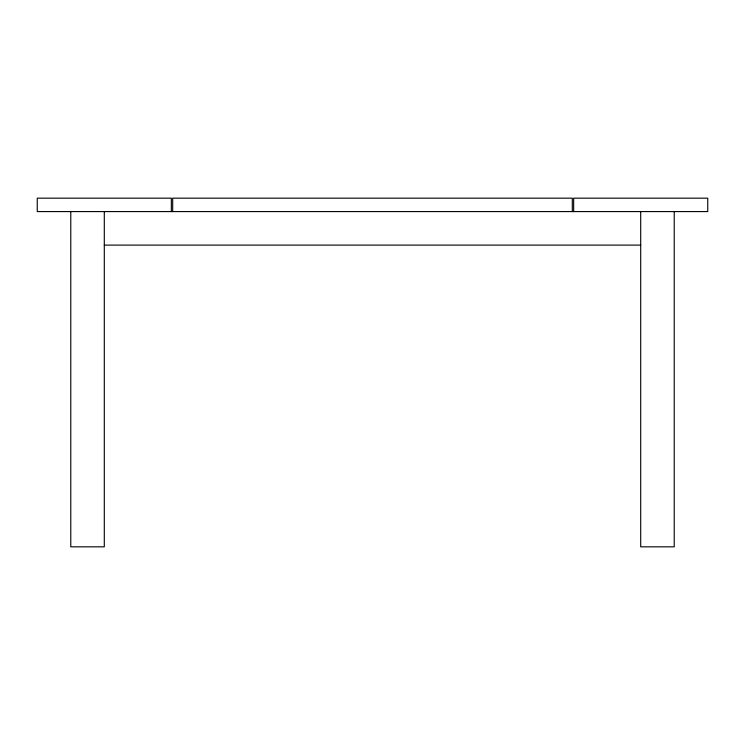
<?xml version="1.0" encoding="UTF-8"?>
<svg xmlns="http://www.w3.org/2000/svg" width="745" height="745" viewBox="0 0 745 745"><rect width="100%" height="100%" fill="white"/><g stroke="black" fill="none" stroke-linecap="round" stroke-linejoin="round"><path stroke-width="1.12" d="M104.3 245.105L640.7 245.105M674.225 211.58L674.225 546.83L640.7 546.83L640.7 211.58M573.65 211.58L573.65 198.17L707.75 198.17L707.75 211.58L37.25 211.58L37.25 198.17L171.35 198.17L171.35 211.58M572.309 211.58L572.309 198.17L172.691 198.17L172.691 211.58M104.3 211.58L104.3 546.83L70.775 546.83L70.775 211.58"/></g></svg>
